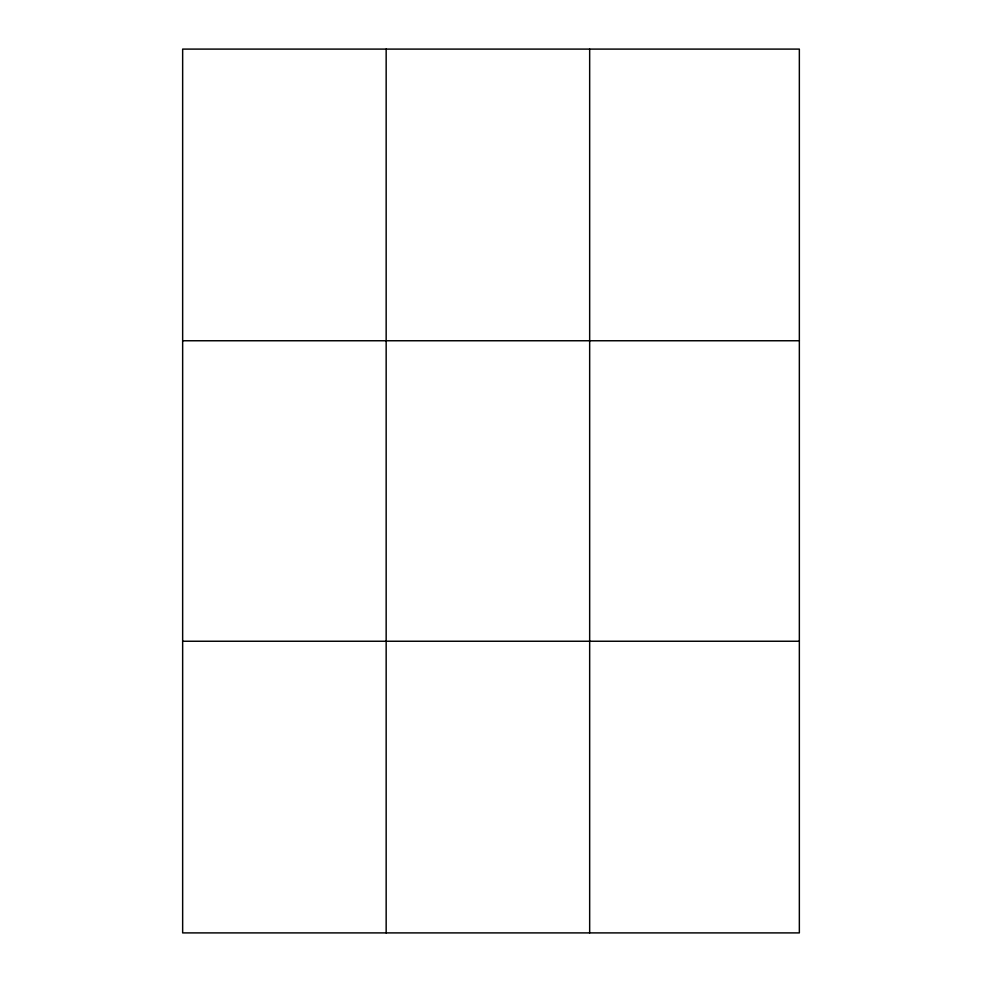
<?xml version="1.0" encoding="UTF-8"?>
<svg xmlns="http://www.w3.org/2000/svg" width="982" height="982" viewBox="0 0 982 982"><rect width="100%" height="100%" fill="white"/><g stroke="black" fill="none" stroke-linecap="round" stroke-linejoin="round"><path stroke-width="1.47" d="M386.159 932.9L386.159 49.1M589.666 932.9L589.666 49.1M799.348 340.754L799.348 49.1L182.652 49.1L182.652 932.9L799.348 932.9L799.348 340.754L182.652 340.754M182.652 641.246L799.348 641.246"/></g></svg>
